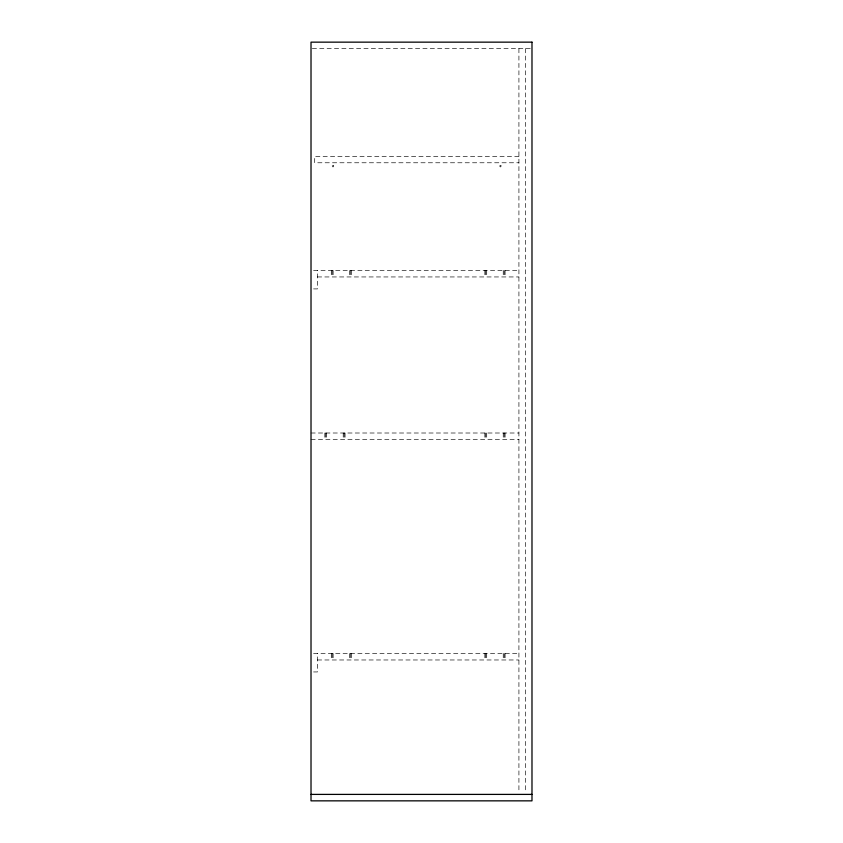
<?xml version="1.0" encoding="UTF-8"?>
<svg xmlns="http://www.w3.org/2000/svg" width="843" height="843" viewBox="0 0 843 843"><rect width="100%" height="100%" fill="white"/><g stroke="black" fill="none" stroke-linecap="round" stroke-linejoin="round"><path stroke-width="0.63" stroke-dasharray="4.21 3.16" d="M312.321 48.599L530.679 48.599M518.919 156.324L314.692 156.324L314.692 162.773L518.919 162.773M313.585 270.498L518.919 270.498M317.453 276.947L518.919 276.947M313.585 288.907L317.453 288.907L317.453 270.498M311.014 433.007L518.919 433.007M311.014 439.456L518.919 439.456M313.585 653.525L518.919 653.525M317.453 659.974L518.919 659.974M313.585 671.945L317.453 671.945L317.453 653.525M525.358 48.599L525.358 791.777M518.919 48.599L518.919 791.777M505.083 270.498L505.083 276.947M505.083 433.007L505.083 439.456M505.083 653.525L505.083 659.974M504.188 270.498L504.188 276.947M504.188 433.007L504.188 439.456M504.188 653.525L504.188 659.974M503.239 270.498L503.239 276.947M503.239 433.007L503.239 439.456M503.239 653.525L503.239 659.974M486.706 270.498L486.706 276.947M486.706 433.007L486.706 439.456M486.706 653.525L486.706 659.974M485.768 270.498L485.768 276.947M485.768 433.007L485.768 439.456M485.768 653.525L485.768 659.974M484.862 270.498L484.862 276.947M484.862 433.007L484.862 439.456M484.862 653.525L484.862 659.974M351.499 270.498L351.499 276.947M351.499 653.525L351.499 659.974M350.604 270.498L350.604 276.947M350.604 653.525L350.604 659.974M349.666 270.498L349.666 276.947M349.666 653.525L349.666 659.974M345.061 433.007L345.061 439.456M344.155 433.007L344.155 439.456M343.217 433.007L343.217 439.456M333.122 270.498L333.122 276.947M333.122 653.525L333.122 659.974M332.184 270.498L332.184 276.947M332.184 653.525L332.184 659.974M331.288 270.498L331.288 276.947M331.288 653.525L331.288 659.974M326.684 433.007L326.684 439.456M325.746 433.007L325.746 439.456M324.84 433.007L324.84 439.456M332.216 165.85C333.343 169.359 334.956 163.363 332.216 165.85M499.614 165.85C500.742 169.359 502.344 163.363 499.614 165.85"/><path stroke-width="1.26" d="M311.014 794.401L531.986 794.401M531.986 42.15L311.014 42.15L311.014 800.85L531.986 800.85L531.986 42.15"/></g></svg>
